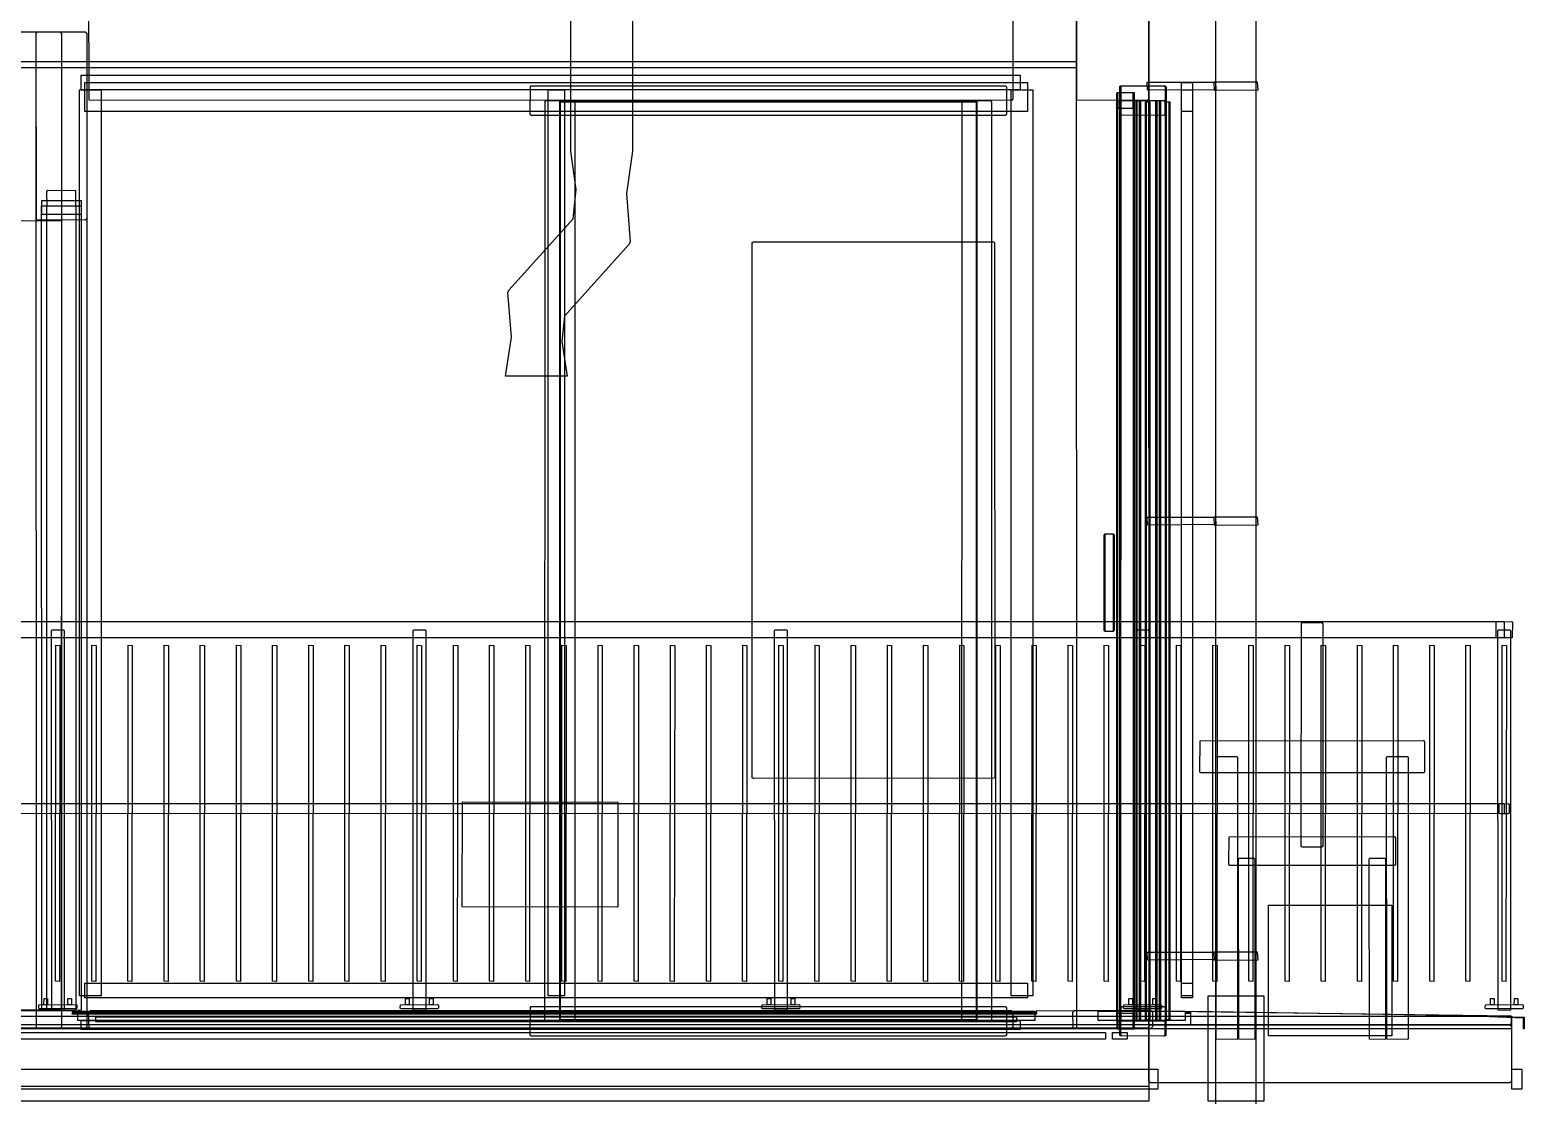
# Model space of a CAD drawing. Header units: metres. Extents: x 319.6 to 373.1, y -1 to 8.9.
# Drawn here: x 328.913 to 333.035, y 3.016 to 5.955 of the extents above; entities that cross this region are included whole.
import ezdxf

# ---------------------------------------------------------------- set-up
doc = ezdxf.new("R2010")
doc.units = ezdxf.units.M
doc.layers.add('VISTA', color=8, linetype='Continuous')

msp = doc.modelspace()

# ---------------------------------------------------------------- linework, layer by layer
at = {"layer": 'VISTA'}
for points in [[(330.225, 5), (330.2414, 5.1073), (330.2317, 5.2304), (330.234, 5.2372), (330.4117, 5.4339), (330.4196, 5.515), (330.405, 5.62), (330.405, 7.95), (330.575, 7.95), (330.575, 5.62), (330.5588, 5.5037), (330.5688, 5.3707), (330.5666, 5.3641), (330.3878, 5.1648), (330.3804, 5.0956), (330.395, 5), (330.225, 5)], [(326, 6.3955), (326.0019, 6.3992), (331.9955, 6.4), (331.9992, 6.3981), (332, 3.2045), (331.9981, 3.2008), (326.0013, 3.2013), (326, 6.3955)], [(329.075, 6.3955), (329.0795, 6.4), (331.6205, 6.4), (331.625, 6.3955), (331.625, 5.7645), (331.6205, 5.76), (329.0763, 5.7613), (329.075, 6.3955)], [(331.8, 6.3955), (331.8045, 6.4), (331.9955, 6.4), (332, 6.3955), (332, 3.2045), (331.9955, 3.2), (331.8013, 3.2013), (331.8, 6.3955)], [(331.8, 6.3955), (331.8045, 6.4), (331.9955, 6.4), (332, 6.3955), (332, 5.7645), (331.9955, 5.76), (331.8013, 5.7613), (331.8, 6.3955)], [(331.8, 6.3955), (331.8045, 6.4), (331.9955, 6.4), (332, 6.3955), (332, 3.2045), (331.9955, 3.2), (331.8013, 3.2013), (331.8, 6.3955)], [(331.8, 6.3955), (331.8045, 6.4), (331.9955, 6.4), (332, 6.3955), (332, 3.2045), (331.9955, 3.2), (331.8013, 3.2013), (331.8, 6.3955)], [(328.13, 5.9455), (328.1345, 5.95), (328.9955, 5.95), (329, 5.9455), (329, 3.2045), (328.9955, 3.2), (328.1313, 3.2013), (328.13, 5.9455)], [(328.93, 5.9455), (328.9345, 5.95), (329.0655, 5.95), (329.07, 5.9455), (329.07, 5.4345), (329.0655, 5.43), (328.9313, 5.4313), (328.93, 5.9455)], [(328.93, 5.9455), (328.9345, 5.95), (329.0655, 5.95), (329.07, 5.9455), (329.07, 3.2045), (329.0655, 3.2), (328.9313, 3.2013), (328.93, 5.9455)], [(331.8, 5.868), (331.8, 5.85), (326.2, 5.85), (326.2, 5.868), (331.8, 5.868)], [(331.645, 5.83), (331.645, 5.79), (329.055, 5.79), (329.055, 5.83), (331.645, 5.83)], [(332.299, 5.812), (332.3, 5.789), (332.181, 5.788), (332.1803, 5.8117), (332.299, 5.812)], [(332.299, 5.812), (332.3, 5.789), (332.181, 5.788), (332.1803, 5.8117), (332.299, 5.812)], [(329.11, 5.79), (329.11, 3.29), (329.05, 3.29), (329.05, 5.79), (329.11, 5.79)], [(331.665, 5.81), (331.665, 5.73), (329.065, 5.73), (329.065, 5.81), (331.665, 5.81)], [(330.297, 5.801), (331.603, 5.801), (331.6058, 5.7998), (331.607, 5.797), (331.607, 5.723), (331.6058, 5.7202), (331.603, 5.719), (330.297, 5.719), (330.2942, 5.7202), (330.293, 5.723), (330.2937, 5.7993), (330.297, 5.801)], [(330.297, 5.801), (331.603, 5.801), (331.6058, 5.7998), (331.607, 5.797), (331.607, 5.723), (331.6058, 5.7202), (331.603, 5.719), (330.297, 5.719), (330.2942, 5.7202), (330.293, 5.723), (330.2937, 5.7993), (330.297, 5.801)], [(330.2947, 5.7993), (330.2952, 5.7995), (330.2945, 5.7995), (330.2947, 5.7993)], [(330.2947, 5.7993), (330.2952, 5.7995), (330.2945, 5.7995), (330.2947, 5.7993)], [(330.3875, 5.79), (330.3875, 3.29), (330.3425, 3.29), (330.3425, 5.79), (330.3875, 5.79)], [(331.6055, 5.7995), (331.6048, 5.7995), (331.6053, 5.7993), (331.6055, 5.7995)], [(331.6055, 5.7995), (331.6048, 5.7995), (331.6053, 5.7993), (331.6055, 5.7995)], [(331.68, 5.79), (331.68, 3.29), (331.62, 3.29), (331.62, 5.79), (331.68, 5.79)], [(331.9135, 5.7825), (331.9559, 5.7819), (331.9559, 5.7381), (331.9121, 5.7381), (331.9115, 5.7805), (331.9135, 5.7825)], [(331.9165, 5.7825), (331.9589, 5.7819), (331.9589, 5.7381), (331.9151, 5.7381), (331.9145, 5.7805), (331.9165, 5.7825)], [(331.9235, 5.801), (332.0428, 5.8003), (332.0445, 5.797), (332.0438, 5.7207), (332.0405, 5.719), (331.9212, 5.7197), (331.9195, 5.723), (331.9202, 5.7993), (331.9235, 5.801)], [(331.9212, 5.7993), (331.9217, 5.7995), (331.921, 5.7995), (331.9212, 5.7993)], [(331.9265, 5.801), (332.0458, 5.8003), (332.0475, 5.797), (332.0468, 5.7207), (332.0435, 5.719), (331.9242, 5.7197), (331.9225, 5.723), (331.9232, 5.7993), (331.9265, 5.801)], [(331.9242, 5.7993), (331.9247, 5.7995), (331.924, 5.7995), (331.9242, 5.7993)], [(332.184, 5.811), (332.185, 5.79), (331.996, 5.789), (331.9953, 5.8107), (332.184, 5.811)], [(332.043, 5.7995), (332.0423, 5.7995), (332.0428, 5.7993), (332.043, 5.7995)], [(332.046, 5.7995), (332.0453, 5.7995), (332.0458, 5.7993), (332.046, 5.7995)], [(332.12, 5.81), (332.12, 5.73), (332.09, 5.73), (332.09, 5.81), (332.12, 5.81)], [(332.12, 5.81), (332.12, 5.73), (332.09, 5.73), (332.09, 5.81), (332.12, 5.81)], [(332.12, 5.79), (332.12, 3.29), (332.09, 3.29), (332.09, 5.79), (332.12, 5.79)], [(332.12, 5.79), (332.12, 3.29), (332.09, 3.29), (332.09, 5.79), (332.12, 5.79)], [(332.12, 5.79), (332.12, 3.29), (332.09, 3.29), (332.09, 5.79), (332.12, 5.79)], [(332.12, 5.79), (332.12, 3.29), (332.09, 3.29), (332.09, 5.79), (332.12, 5.79)], [(332.12, 5.79), (332.12, 3.29), (332.09, 3.29), (332.09, 5.79), (332.12, 5.79)], [(332.12, 5.79), (332.12, 3.29), (332.09, 3.29), (332.09, 5.79), (332.12, 5.79)], [(330.338, 5.76), (330.412, 5.76), (330.4148, 5.7588), (330.416, 5.756), (330.416, 3.224), (330.4148, 3.2212), (330.412, 3.22), (330.338, 3.22), (330.3352, 3.2212), (330.334, 3.224), (330.3347, 5.7583), (330.338, 5.76)], [(330.338, 5.76), (330.412, 5.76), (330.4148, 5.7588), (330.416, 5.756), (330.416, 3.224), (330.4148, 3.2212), (330.412, 3.22), (330.338, 3.22), (330.3352, 3.2212), (330.334, 3.224), (330.3347, 5.7583), (330.338, 5.76)], [(330.3357, 5.7583), (330.3362, 5.7585), (330.3355, 5.7585), (330.3357, 5.7583)], [(330.3357, 5.7583), (330.3362, 5.7585), (330.3355, 5.7585), (330.3357, 5.7583)], [(331.525, 5.76), (331.525, 3.22), (330.375, 3.22), (330.375, 5.76), (331.525, 5.76)], [(331.525, 5.76), (331.525, 3.22), (330.375, 3.22), (330.375, 5.76), (331.525, 5.76)], [(331.5233, 5.7562), (331.5233, 3.2238), (330.3767, 3.2238), (330.3767, 5.7562), (331.5233, 5.7562)], [(331.5233, 5.7562), (331.5233, 3.2238), (330.3767, 3.2238), (330.3767, 5.7562), (331.5233, 5.7562)], [(330.4145, 5.7585), (330.4138, 5.7585), (330.4143, 5.7583), (330.4145, 5.7585)], [(330.4145, 5.7585), (330.4138, 5.7585), (330.4143, 5.7583), (330.4145, 5.7585)], [(331.488, 5.76), (331.562, 5.76), (331.5648, 5.7588), (331.566, 5.756), (331.566, 3.224), (331.5648, 3.2212), (331.562, 3.22), (331.488, 3.22), (331.4852, 3.2212), (331.484, 3.224), (331.4847, 5.7583), (331.488, 5.76)], [(331.488, 5.76), (331.562, 5.76), (331.5648, 5.7588), (331.566, 5.756), (331.566, 3.224), (331.5648, 3.2212), (331.562, 3.22), (331.488, 3.22), (331.4852, 3.2212), (331.484, 3.224), (331.4847, 5.7583), (331.488, 5.76)], [(331.4857, 5.7583), (331.4862, 5.7585), (331.4855, 5.7585), (331.4857, 5.7583)], [(331.4857, 5.7583), (331.4862, 5.7585), (331.4855, 5.7585), (331.4857, 5.7583)], [(331.5645, 5.7585), (331.5638, 5.7585), (331.5643, 5.7583), (331.5645, 5.7585)], [(331.5645, 5.7585), (331.5638, 5.7585), (331.5643, 5.7583), (331.5645, 5.7585)], [(331.9135, 5.76), (331.9545, 5.76), (331.9565, 5.758), (331.9565, 3.222), (331.9545, 3.22), (331.9135, 3.22), (331.9115, 3.222), (331.9115, 5.758), (331.9135, 5.76)], [(331.9135, 5.76), (331.9545, 5.76), (331.9565, 5.758), (331.9565, 3.222), (331.9545, 3.22), (331.9135, 3.22), (331.9115, 3.222), (331.9115, 5.758), (331.9135, 5.76)], [(331.9165, 5.76), (331.9575, 5.76), (331.9595, 5.758), (331.9595, 3.222), (331.9575, 3.22), (331.9165, 3.22), (331.9145, 3.222), (331.9145, 5.758), (331.9165, 5.76)], [(331.9165, 5.76), (331.9575, 5.76), (331.9595, 5.758), (331.9595, 3.222), (331.9575, 3.22), (331.9165, 3.22), (331.9145, 3.222), (331.9145, 5.758), (331.9165, 5.76)], [(331.9235, 5.76), (332.0405, 5.76), (332.0433, 5.7588), (332.0445, 5.756), (332.0445, 3.224), (332.0433, 3.2212), (332.0405, 3.22), (331.9235, 3.22), (331.9207, 3.2212), (331.9195, 3.224), (331.9202, 5.7583), (331.9235, 5.76)], [(331.9235, 5.76), (332.0405, 5.76), (332.0433, 5.7588), (332.0445, 5.756), (332.0445, 3.224), (332.0433, 3.2212), (332.0405, 3.22), (331.9235, 3.22), (331.9207, 3.2212), (331.9195, 3.224), (331.9202, 5.7583), (331.9235, 5.76)], [(331.9212, 5.7583), (331.9217, 5.7585), (331.921, 5.7585), (331.9212, 5.7583)], [(331.9212, 5.7583), (331.9217, 5.7585), (331.921, 5.7585), (331.9212, 5.7583)], [(331.9265, 5.76), (332.0435, 5.76), (332.0463, 5.7588), (332.0475, 5.756), (332.0475, 3.224), (332.0463, 3.2212), (332.0435, 3.22), (331.9265, 3.22), (331.9237, 3.2212), (331.9225, 3.224), (331.9232, 5.7583), (331.9265, 5.76)], [(331.9265, 5.76), (332.0435, 5.76), (332.0463, 5.7588), (332.0475, 5.756), (332.0475, 3.224), (332.0463, 3.2212), (332.0435, 3.22), (331.9265, 3.22), (331.9237, 3.2212), (331.9225, 3.224), (331.9232, 5.7583), (331.9265, 5.76)], [(331.9242, 5.7583), (331.9247, 5.7585), (331.924, 5.7585), (331.9242, 5.7583)], [(331.9242, 5.7583), (331.9247, 5.7585), (331.924, 5.7585), (331.9242, 5.7583)], [(331.9735, 5.76), (331.9735, 3.22), (331.9645, 3.22), (331.9645, 5.76), (331.9735, 5.76)], [(331.9765, 5.76), (331.9765, 3.22), (331.9675, 3.22), (331.9675, 5.76), (331.9765, 5.76)], [(331.9995, 5.7562), (331.9995, 3.2238), (331.9905, 3.2238), (331.9905, 5.7562), (331.9995, 5.7562)], [(332.0025, 5.7562), (332.0025, 3.2238), (331.9935, 3.2238), (331.9935, 5.7562), (332.0025, 5.7562)], [(332.0285, 5.76), (332.0285, 3.22), (332.0195, 3.22), (332.0195, 5.76), (332.0285, 5.76)], [(332.0315, 5.76), (332.0315, 3.22), (332.0225, 3.22), (332.0225, 5.76), (332.0315, 5.76)], [(332.043, 5.7585), (332.0423, 5.7585), (332.0428, 5.7583), (332.043, 5.7585)], [(332.043, 5.7585), (332.0423, 5.7585), (332.0428, 5.7583), (332.043, 5.7585)], [(332.046, 5.7585), (332.0453, 5.7585), (332.0458, 5.7583), (332.046, 5.7585)], [(332.046, 5.7585), (332.0453, 5.7585), (332.0458, 5.7583), (332.046, 5.7585)], [(332.0545, 5.7562), (332.0545, 3.2238), (332.0455, 3.2238), (332.0455, 5.7562), (332.0545, 5.7562)], [(332.0575, 5.7562), (332.0575, 3.2238), (332.0485, 3.2238), (332.0485, 5.7562), (332.0575, 5.7562)], [(330.2947, 5.7207), (330.2945, 5.7212), (330.2945, 5.7205), (330.2947, 5.7207)], [(330.2947, 5.7207), (330.2945, 5.7212), (330.2945, 5.7205), (330.2947, 5.7207)], [(331.6053, 5.7207), (331.6048, 5.7205), (331.6055, 5.7205), (331.6053, 5.7207)], [(331.6053, 5.7207), (331.6048, 5.7205), (331.6055, 5.7205), (331.6053, 5.7207)], [(331.9212, 5.7207), (331.921, 5.7212), (331.921, 5.7205), (331.9212, 5.7207)], [(331.9242, 5.7207), (331.924, 5.7212), (331.924, 5.7205), (331.9242, 5.7207)], [(332.0428, 5.7207), (332.0423, 5.7205), (332.043, 5.7205), (332.0428, 5.7207)], [(332.0458, 5.7207), (332.0453, 5.7205), (332.046, 5.7205), (332.0458, 5.7207)], [(328.9457, 5.4847), (329.0547, 5.4843), (329.0543, 5.4453), (328.9458, 5.4455), (328.9457, 5.4847)], [(328.963, 5.5125), (329.0391, 5.5116), (329.0391, 5.4684), (328.9609, 5.4684), (328.96, 5.5095), (328.963, 5.5125)], [(328.945, 5.4683), (328.9467, 5.47), (329.0533, 5.47), (329.055, 5.4683), (329.055, 3.2517), (329.0533, 3.25), (328.9458, 3.2505), (328.945, 5.4683)], [(328.945, 5.4683), (328.9467, 5.47), (329.0533, 5.47), (329.055, 5.4683), (329.055, 3.2517), (329.0533, 3.25), (328.9458, 3.2505), (328.945, 5.4683)], [(328.963, 5.47), (329.037, 5.47), (329.04, 5.467), (329.04, 3.253), (329.037, 3.25), (328.963, 3.25), (328.96, 3.253), (328.96, 5.467), (328.963, 5.47)], [(328.963, 5.47), (329.037, 5.47), (329.04, 5.467), (329.04, 3.253), (329.037, 3.25), (328.963, 3.25), (328.96, 3.253), (328.96, 5.467), (328.963, 5.47)], [(328.1733, 5.43), (328.9999, 5.4285), (328.9991, 3.2506), (328.1705, 3.2515), (328.1698, 5.4265), (328.1733, 5.43)], [(330.909, 5.37), (331.571, 5.37), (331.5743, 5.3683), (331.575, 3.894), (331.5733, 3.8907), (330.909, 3.89), (330.9057, 3.8917), (330.9057, 5.3683), (330.909, 5.37)], [(330.9067, 5.3683), (330.9072, 5.3685), (330.9065, 5.3685), (330.9067, 5.3683)], [(331.5735, 5.3685), (331.5728, 5.3685), (331.5733, 5.3683), (331.5735, 5.3685)], [(332.184, 4.611), (332.185, 4.59), (331.996, 4.589), (331.9953, 4.6107), (332.184, 4.611)], [(332.299, 4.612), (332.3, 4.589), (332.181, 4.588), (332.1803, 4.6117), (332.299, 4.612)], [(332.299, 4.612), (332.3, 4.589), (332.181, 4.588), (332.1803, 4.6117), (332.299, 4.612)], [(331.8795, 4.565), (331.8985, 4.565), (331.9015, 4.562), (331.9015, 4.298), (331.8985, 4.295), (331.8795, 4.295), (331.8765, 4.298), (331.8765, 4.562), (331.8795, 4.565)], [(331.8825, 4.565), (331.9015, 4.565), (331.9045, 4.562), (331.9045, 4.298), (331.9015, 4.295), (331.8825, 4.295), (331.8795, 4.298), (331.8795, 4.562), (331.8825, 4.565)], [(325, 4.3208), (325.0017, 4.3225), (332.9783, 4.3225), (332.98, 4.3208), (332.98, 4.2792), (332.9783, 4.2775), (325.0008, 4.278), (325, 4.3208)], [(328.9725, 4.2983), (328.9742, 4.3), (329.0058, 4.3), (329.0075, 4.2983), (329.0075, 3.2517), (329.0058, 3.25), (328.9733, 3.2505), (328.9725, 4.2983)], [(329.97, 4.2983), (329.9717, 4.3), (330.0033, 4.3), (330.005, 4.2983), (330.005, 3.2517), (330.0033, 3.25), (329.9708, 3.2505), (329.97, 4.2983)], [(330.9675, 4.2983), (330.9692, 4.3), (331.0008, 4.3), (331.0025, 4.2983), (331.0025, 3.2517), (331.0008, 3.25), (330.9683, 3.2505), (330.9675, 4.2983)], [(331.965, 4.2983), (331.9667, 4.3), (331.9983, 4.3), (332, 4.2983), (332, 3.2517), (331.9983, 3.25), (331.9658, 3.2505), (331.965, 4.2983)], [(332.4765, 4.32), (332.479, 4.319), (332.48, 4.3165), (332.48, 3.7035), (332.479, 3.701), (332.4765, 3.7), (332.4235, 3.7), (332.421, 3.701), (332.42, 3.7035), (332.421, 4.319), (332.4765, 4.32)], [(332.4765, 4.32), (332.479, 4.319), (332.48, 4.3165), (332.48, 3.7035), (332.479, 3.701), (332.4765, 3.7), (332.4235, 3.7), (332.421, 3.701), (332.42, 3.7035), (332.421, 4.319), (332.4765, 4.32)], [(332.4217, 4.3183), (332.4217, 4.319), (332.421, 4.3183), (332.4217, 4.3183)], [(332.4217, 4.3183), (332.4217, 4.319), (332.421, 4.3183), (332.4217, 4.3183)], [(332.479, 4.3183), (332.4783, 4.319), (332.4783, 4.3183), (332.479, 4.3183)], [(332.479, 4.3183), (332.4783, 4.319), (332.4783, 4.3183), (332.479, 4.3183)], [(332.9592, 4.2778), (332.9575, 4.2792), (332.9578, 4.3218), (332.9582, 4.3208), (332.9592, 4.3225), (333.0018, 4.3222), (333.0008, 4.3218), (333.0025, 4.3208), (333.0022, 4.2782), (333.0018, 4.2792), (333.0008, 4.2775), (332.9592, 4.2775), (332.9592, 4.2778)], [(332.9625, 4.2983), (332.9642, 4.3), (332.9958, 4.3), (332.9975, 4.2983), (332.9975, 3.2517), (332.9958, 3.25), (332.9633, 3.2505), (332.9625, 4.2983)], [(332.9625, 4.2983), (332.9642, 4.3), (332.9958, 4.3), (332.9975, 4.2983), (332.9975, 3.2517), (332.9958, 3.25), (332.9633, 3.2505), (332.9625, 4.2983)], [(332.9625, 4.2983), (332.9642, 4.3), (332.9958, 4.3), (332.9975, 4.2983), (332.9975, 3.2517), (332.9958, 3.25), (332.9633, 3.2505), (332.9625, 4.2983)], [(332.9625, 4.2983), (332.9642, 4.3), (332.9958, 4.3), (332.9975, 4.2983), (332.9975, 3.2517), (332.9958, 3.25), (332.9633, 3.2505), (332.9625, 4.2983)], [(332.9625, 4.2983), (332.9642, 4.3), (332.9958, 4.3), (332.9975, 4.2983), (332.9975, 3.2517), (332.9958, 3.25), (332.9633, 3.2505), (332.9625, 4.2983)], [(332.9625, 4.2983), (332.9642, 4.3), (332.9958, 4.3), (332.9975, 4.2983), (332.9975, 3.2517), (332.9958, 3.25), (332.9633, 3.2505), (332.9625, 4.2983)], [(332.9625, 4.2983), (332.9642, 4.3), (332.9958, 4.3), (332.9975, 4.2983), (332.9975, 3.2517), (332.9958, 3.25), (332.9633, 3.2505), (332.9625, 4.2983)], [(332.9625, 4.2983), (332.9642, 4.3), (332.9958, 4.3), (332.9975, 4.2983), (332.9975, 3.2517), (332.9958, 3.25), (332.9633, 3.2505), (332.9625, 4.2983)], [(332.9625, 4.2983), (332.9642, 4.3), (332.9958, 4.3), (332.9975, 4.2983), (332.9975, 3.2517), (332.9958, 3.25), (332.9633, 3.2505), (332.9625, 4.2983)], [(332.9625, 4.2983), (332.9642, 4.3), (332.9958, 4.3), (332.9975, 4.2983), (332.9975, 3.2517), (332.9958, 3.25), (332.9633, 3.2505), (332.9625, 4.2983)], [(328.996, 4.257), (328.995, 3.33), (328.984, 3.331), (328.9843, 4.2577), (328.996, 4.257)], [(329.0958, 4.257), (329.0947, 3.33), (329.0838, 3.331), (329.084, 4.2577), (329.0958, 4.257)], [(329.1955, 4.257), (329.1945, 3.33), (329.1835, 3.331), (329.1838, 4.2577), (329.1955, 4.257)], [(329.2952, 4.257), (329.2942, 3.33), (329.2833, 3.331), (329.2835, 4.2577), (329.2952, 4.257)], [(329.395, 4.257), (329.394, 3.33), (329.383, 3.331), (329.3833, 4.2577), (329.395, 4.257)], [(329.4948, 4.257), (329.4938, 3.33), (329.4828, 3.331), (329.483, 4.2577), (329.4948, 4.257)], [(329.5945, 4.257), (329.5935, 3.33), (329.5825, 3.331), (329.5828, 4.2577), (329.5945, 4.257)], [(329.6942, 4.257), (329.6932, 3.33), (329.6823, 3.331), (329.6825, 4.2577), (329.6942, 4.257)], [(329.794, 4.257), (329.793, 3.33), (329.782, 3.331), (329.7823, 4.2577), (329.794, 4.257)], [(329.8938, 4.257), (329.8928, 3.33), (329.8818, 3.331), (329.882, 4.2577), (329.8938, 4.257)], [(329.9935, 4.257), (329.9925, 3.33), (329.9815, 3.331), (329.9818, 4.2577), (329.9935, 4.257)], [(330.0932, 4.257), (330.0922, 3.33), (330.0813, 3.331), (330.0815, 4.2577), (330.0932, 4.257)], [(330.193, 4.257), (330.192, 3.33), (330.181, 3.331), (330.1813, 4.2577), (330.193, 4.257)], [(330.2927, 4.257), (330.2917, 3.33), (330.2808, 3.331), (330.281, 4.2577), (330.2927, 4.257)], [(330.3925, 4.257), (330.3915, 3.33), (330.3805, 3.331), (330.3808, 4.2577), (330.3925, 4.257)], [(330.4922, 4.257), (330.4912, 3.33), (330.4803, 3.331), (330.4805, 4.2577), (330.4922, 4.257)], [(330.592, 4.257), (330.591, 3.33), (330.58, 3.331), (330.5803, 4.2577), (330.592, 4.257)], [(330.6918, 4.257), (330.6907, 3.33), (330.6798, 3.331), (330.68, 4.2577), (330.6918, 4.257)], [(330.7915, 4.257), (330.7905, 3.33), (330.7795, 3.331), (330.7798, 4.2577), (330.7915, 4.257)], [(330.8913, 4.257), (330.8902, 3.33), (330.8793, 3.331), (330.8795, 4.2577), (330.8913, 4.257)], [(330.991, 4.257), (330.99, 3.33), (330.979, 3.331), (330.9793, 4.2577), (330.991, 4.257)], [(331.0907, 4.257), (331.0897, 3.33), (331.0788, 3.331), (331.079, 4.2577), (331.0907, 4.257)], [(331.1905, 4.257), (331.1895, 3.33), (331.1785, 3.331), (331.1788, 4.2577), (331.1905, 4.257)], [(331.2903, 4.257), (331.2892, 3.33), (331.2783, 3.331), (331.2785, 4.2577), (331.2903, 4.257)], [(331.39, 4.257), (331.389, 3.33), (331.378, 3.331), (331.3783, 4.2577), (331.39, 4.257)], [(331.4897, 4.257), (331.4887, 3.33), (331.4778, 3.331), (331.478, 4.2577), (331.4897, 4.257)], [(331.5895, 4.257), (331.5885, 3.33), (331.5775, 3.331), (331.5778, 4.2577), (331.5895, 4.257)], [(331.6893, 4.257), (331.6883, 3.33), (331.6773, 3.331), (331.6775, 4.2577), (331.6893, 4.257)], [(331.789, 4.257), (331.788, 3.33), (331.777, 3.331), (331.7773, 4.2577), (331.789, 4.257)], [(331.8887, 4.257), (331.8877, 3.33), (331.8768, 3.331), (331.877, 4.2577), (331.8887, 4.257)], [(331.9885, 4.257), (331.9875, 3.33), (331.9765, 3.331), (331.9768, 4.2577), (331.9885, 4.257)], [(332.0882, 4.257), (332.0872, 3.33), (332.0763, 3.331), (332.0765, 4.2577), (332.0882, 4.257)], [(332.188, 4.257), (332.187, 3.33), (332.176, 3.331), (332.1763, 4.2577), (332.188, 4.257)], [(332.2877, 4.257), (332.2867, 3.33), (332.2758, 3.331), (332.276, 4.2577), (332.2877, 4.257)], [(332.3875, 4.257), (332.3865, 3.33), (332.3755, 3.331), (332.3758, 4.2577), (332.3875, 4.257)], [(332.4872, 4.257), (332.4862, 3.33), (332.4752, 3.331), (332.4755, 4.2577), (332.4872, 4.257)], [(332.587, 4.257), (332.586, 3.33), (332.575, 3.331), (332.5753, 4.2577), (332.587, 4.257)], [(332.6867, 4.257), (332.6857, 3.33), (332.6748, 3.331), (332.675, 4.2577), (332.6867, 4.257)], [(332.7865, 4.257), (332.7855, 3.33), (332.7745, 3.331), (332.7748, 4.2577), (332.7865, 4.257)], [(332.8863, 4.257), (332.8852, 3.33), (332.8743, 3.331), (332.8745, 4.2577), (332.8863, 4.257)], [(332.986, 4.257), (332.985, 3.33), (332.974, 3.331), (332.9743, 4.2577), (332.986, 4.257)], [(332.986, 4.257), (332.985, 3.33), (332.974, 3.331), (332.9743, 4.2577), (332.986, 4.257)], [(332.986, 4.257), (332.985, 3.33), (332.974, 3.331), (332.9743, 4.2577), (332.986, 4.257)], [(332.986, 4.257), (332.985, 3.33), (332.974, 3.331), (332.9743, 4.2577), (332.986, 4.257)], [(332.986, 4.257), (332.985, 3.33), (332.974, 3.331), (332.9743, 4.2577), (332.986, 4.257)], [(332.986, 4.257), (332.985, 3.33), (332.974, 3.331), (332.9743, 4.2577), (332.986, 4.257)], [(332.986, 4.257), (332.985, 3.33), (332.974, 3.331), (332.9743, 4.2577), (332.986, 4.257)], [(332.986, 4.257), (332.985, 3.33), (332.974, 3.331), (332.9743, 4.2577), (332.986, 4.257)], [(332.986, 4.257), (332.985, 3.33), (332.974, 3.331), (332.9743, 4.2577), (332.986, 4.257)], [(332.986, 4.257), (332.985, 3.33), (332.974, 3.331), (332.9743, 4.2577), (332.986, 4.257)], [(332.986, 4.257), (332.985, 3.33), (332.974, 3.331), (332.9743, 4.2577), (332.986, 4.257)], [(332.986, 4.257), (332.985, 3.33), (332.974, 3.331), (332.9743, 4.2577), (332.986, 4.257)], [(332.986, 4.257), (332.985, 3.33), (332.974, 3.331), (332.9743, 4.2577), (332.986, 4.257)], [(332.986, 4.257), (332.985, 3.33), (332.974, 3.331), (332.9743, 4.2577), (332.986, 4.257)], [(332.986, 4.257), (332.985, 3.33), (332.974, 3.331), (332.9743, 4.2577), (332.986, 4.257)], [(332.986, 4.257), (332.985, 3.33), (332.974, 3.331), (332.9743, 4.2577), (332.986, 4.257)], [(332.986, 4.257), (332.985, 3.33), (332.974, 3.331), (332.9743, 4.2577), (332.986, 4.257)], [(332.986, 4.257), (332.985, 3.33), (332.974, 3.331), (332.9743, 4.2577), (332.986, 4.257)], [(332.986, 4.257), (332.985, 3.33), (332.974, 3.331), (332.9743, 4.2577), (332.986, 4.257)], [(332.986, 4.257), (332.985, 3.33), (332.974, 3.331), (332.9743, 4.2577), (332.986, 4.257)], [(332.986, 4.257), (332.985, 3.33), (332.974, 3.331), (332.9743, 4.2577), (332.986, 4.257)], [(332.986, 4.257), (332.985, 3.33), (332.974, 3.331), (332.9743, 4.2577), (332.986, 4.257)], [(332.986, 4.257), (332.985, 3.33), (332.974, 3.331), (332.9743, 4.2577), (332.986, 4.257)], [(332.986, 4.257), (332.985, 3.33), (332.974, 3.331), (332.9743, 4.2577), (332.986, 4.257)], [(332.986, 4.257), (332.985, 3.33), (332.974, 3.331), (332.9743, 4.2577), (332.986, 4.257)], [(332.986, 4.257), (332.985, 3.33), (332.974, 3.331), (332.9743, 4.2577), (332.986, 4.257)], [(332.986, 4.257), (332.985, 3.33), (332.974, 3.331), (332.9743, 4.2577), (332.986, 4.257)], [(332.986, 4.257), (332.985, 3.33), (332.974, 3.331), (332.9743, 4.2577), (332.986, 4.257)], [(332.986, 4.257), (332.985, 3.33), (332.974, 3.331), (332.9743, 4.2577), (332.986, 4.257)], [(332.986, 4.257), (332.985, 3.33), (332.974, 3.331), (332.9743, 4.2577), (332.986, 4.257)], [(332.986, 4.257), (332.985, 3.33), (332.974, 3.331), (332.9743, 4.2577), (332.986, 4.257)], [(332.986, 4.257), (332.985, 3.33), (332.974, 3.331), (332.9743, 4.2577), (332.986, 4.257)], [(332.986, 4.257), (332.985, 3.33), (332.974, 3.331), (332.9743, 4.2577), (332.986, 4.257)], [(332.986, 4.257), (332.985, 3.33), (332.974, 3.331), (332.9743, 4.2577), (332.986, 4.257)], [(332.986, 4.257), (332.985, 3.33), (332.974, 3.331), (332.9743, 4.2577), (332.986, 4.257)], [(332.986, 4.257), (332.985, 3.33), (332.974, 3.331), (332.9743, 4.2577), (332.986, 4.257)], [(332.986, 4.257), (332.985, 3.33), (332.974, 3.331), (332.9743, 4.2577), (332.986, 4.257)], [(332.986, 4.257), (332.985, 3.33), (332.974, 3.331), (332.9743, 4.2577), (332.986, 4.257)], [(332.986, 4.257), (332.985, 3.33), (332.974, 3.331), (332.9743, 4.2577), (332.986, 4.257)], [(332.986, 4.257), (332.985, 3.33), (332.974, 3.331), (332.9743, 4.2577), (332.986, 4.257)], [(332.986, 4.257), (332.985, 3.33), (332.974, 3.331), (332.9743, 4.2577), (332.986, 4.257)], [(332.986, 4.257), (332.985, 3.33), (332.974, 3.331), (332.9743, 4.2577), (332.986, 4.257)], [(332.986, 4.257), (332.985, 3.33), (332.974, 3.331), (332.9743, 4.2577), (332.986, 4.257)], [(332.986, 4.257), (332.985, 3.33), (332.974, 3.331), (332.9743, 4.2577), (332.986, 4.257)], [(332.986, 4.257), (332.985, 3.33), (332.974, 3.331), (332.9743, 4.2577), (332.986, 4.257)], [(332.986, 4.257), (332.985, 3.33), (332.974, 3.331), (332.9743, 4.2577), (332.986, 4.257)], [(332.986, 4.257), (332.985, 3.33), (332.974, 3.331), (332.9743, 4.2577), (332.986, 4.257)], [(332.986, 4.257), (332.985, 3.33), (332.974, 3.331), (332.9743, 4.2577), (332.986, 4.257)], [(332.986, 4.257), (332.985, 3.33), (332.974, 3.331), (332.9743, 4.2577), (332.986, 4.257)], [(332.986, 4.257), (332.985, 3.33), (332.974, 3.331), (332.9743, 4.2577), (332.986, 4.257)], [(332.986, 4.257), (332.985, 3.33), (332.974, 3.331), (332.9743, 4.2577), (332.986, 4.257)], [(332.986, 4.257), (332.985, 3.33), (332.974, 3.331), (332.9743, 4.2577), (332.986, 4.257)], [(332.986, 4.257), (332.985, 3.33), (332.974, 3.331), (332.9743, 4.2577), (332.986, 4.257)], [(332.986, 4.257), (332.985, 3.33), (332.974, 3.331), (332.9743, 4.2577), (332.986, 4.257)], [(332.986, 4.257), (332.985, 3.33), (332.974, 3.331), (332.9743, 4.2577), (332.986, 4.257)], [(332.986, 4.257), (332.985, 3.33), (332.974, 3.331), (332.9743, 4.2577), (332.986, 4.257)], [(332.986, 4.257), (332.985, 3.33), (332.974, 3.331), (332.9743, 4.2577), (332.986, 4.257)], [(332.986, 4.257), (332.985, 3.33), (332.974, 3.331), (332.9743, 4.2577), (332.986, 4.257)], [(332.986, 4.257), (332.985, 3.33), (332.974, 3.331), (332.9743, 4.2577), (332.986, 4.257)], [(332.986, 4.257), (332.985, 3.33), (332.974, 3.331), (332.9743, 4.2577), (332.986, 4.257)], [(332.986, 4.257), (332.985, 3.33), (332.974, 3.331), (332.9743, 4.2577), (332.986, 4.257)], [(332.986, 4.257), (332.985, 3.33), (332.974, 3.331), (332.9743, 4.2577), (332.986, 4.257)], [(332.986, 4.257), (332.985, 3.33), (332.974, 3.331), (332.9743, 4.2577), (332.986, 4.257)], [(332.986, 4.257), (332.985, 3.33), (332.974, 3.331), (332.9743, 4.2577), (332.986, 4.257)], [(332.986, 4.257), (332.985, 3.33), (332.974, 3.331), (332.9743, 4.2577), (332.986, 4.257)], [(332.986, 4.257), (332.985, 3.33), (332.974, 3.331), (332.9743, 4.2577), (332.986, 4.257)], [(332.986, 4.257), (332.985, 3.33), (332.974, 3.331), (332.9743, 4.2577), (332.986, 4.257)], [(332.986, 4.257), (332.985, 3.33), (332.974, 3.331), (332.9743, 4.2577), (332.986, 4.257)], [(332.986, 4.257), (332.985, 3.33), (332.974, 3.331), (332.9743, 4.2577), (332.986, 4.257)], [(332.986, 4.257), (332.985, 3.33), (332.974, 3.331), (332.9743, 4.2577), (332.986, 4.257)], [(332.986, 4.257), (332.985, 3.33), (332.974, 3.331), (332.9743, 4.2577), (332.986, 4.257)], [(332.986, 4.257), (332.985, 3.33), (332.974, 3.331), (332.9743, 4.2577), (332.986, 4.257)], [(332.986, 4.257), (332.985, 3.33), (332.974, 3.331), (332.9743, 4.2577), (332.986, 4.257)], [(332.986, 4.257), (332.985, 3.33), (332.974, 3.331), (332.9743, 4.2577), (332.986, 4.257)], [(332.986, 4.257), (332.985, 3.33), (332.974, 3.331), (332.9743, 4.2577), (332.986, 4.257)], [(332.986, 4.257), (332.985, 3.33), (332.974, 3.331), (332.9743, 4.2577), (332.986, 4.257)], [(332.986, 4.257), (332.985, 3.33), (332.974, 3.331), (332.9743, 4.2577), (332.986, 4.257)], [(332.986, 4.257), (332.985, 3.33), (332.974, 3.331), (332.9743, 4.2577), (332.986, 4.257)], [(332.986, 4.257), (332.985, 3.33), (332.974, 3.331), (332.9743, 4.2577), (332.986, 4.257)], [(332.986, 4.257), (332.985, 3.33), (332.974, 3.331), (332.9743, 4.2577), (332.986, 4.257)], [(332.986, 4.257), (332.985, 3.33), (332.974, 3.331), (332.9743, 4.2577), (332.986, 4.257)], [(332.986, 4.257), (332.985, 3.33), (332.974, 3.331), (332.9743, 4.2577), (332.986, 4.257)], [(332.986, 4.257), (332.985, 3.33), (332.974, 3.331), (332.9743, 4.2577), (332.986, 4.257)], [(332.986, 4.257), (332.985, 3.33), (332.974, 3.331), (332.9743, 4.2577), (332.986, 4.257)], [(332.986, 4.257), (332.985, 3.33), (332.974, 3.331), (332.9743, 4.2577), (332.986, 4.257)], [(332.986, 4.257), (332.985, 3.33), (332.974, 3.331), (332.9743, 4.2577), (332.986, 4.257)], [(332.986, 4.257), (332.985, 3.33), (332.974, 3.331), (332.9743, 4.2577), (332.986, 4.257)], [(332.986, 4.257), (332.985, 3.33), (332.974, 3.331), (332.9743, 4.2577), (332.986, 4.257)], [(332.986, 4.257), (332.985, 3.33), (332.974, 3.331), (332.9743, 4.2577), (332.986, 4.257)], [(332.7565, 3.995), (332.759, 3.994), (332.76, 3.9915), (332.76, 3.9085), (332.759, 3.906), (332.7565, 3.905), (332.1435, 3.905), (332.141, 3.906), (332.14, 3.9085), (332.141, 3.994), (332.7565, 3.995)], [(332.1417, 3.9933), (332.1417, 3.994), (332.141, 3.9933), (332.1417, 3.9933)], [(332.759, 3.9933), (332.7583, 3.994), (332.7583, 3.9933), (332.759, 3.9933)], [(332.1844, 3.9483), (332.1861, 3.95), (332.2427, 3.95), (332.2444, 3.9483), (332.2444, 3.1717), (332.2427, 3.17), (332.1852, 3.1705), (332.1844, 3.9483)], [(332.1844, 3.9483), (332.1861, 3.95), (332.2427, 3.95), (332.2444, 3.9483), (332.2444, 3.1717), (332.2427, 3.17), (332.1852, 3.1705), (332.1844, 3.9483)], [(332.6556, 3.9483), (332.6573, 3.95), (332.7139, 3.95), (332.7156, 3.9483), (332.7156, 3.1717), (332.7139, 3.17), (332.6564, 3.1705), (332.6556, 3.9483)], [(332.6556, 3.9483), (332.6573, 3.95), (332.7139, 3.95), (332.7156, 3.9483), (332.7156, 3.1717), (332.7139, 3.17), (332.6564, 3.1705), (332.6556, 3.9483)], [(330.9067, 3.8917), (330.9065, 3.8922), (330.9065, 3.8915), (330.9067, 3.8917)], [(331.5733, 3.8917), (331.5728, 3.8915), (331.5735, 3.8915), (331.5733, 3.8917)], [(332.1417, 3.906), (332.1417, 3.9067), (332.141, 3.9067), (332.1417, 3.906)], [(332.759, 3.9067), (332.7583, 3.9067), (332.7583, 3.906), (332.759, 3.9067)], [(325, 3.8188), (325.0017, 3.8205), (332.9783, 3.8205), (332.98, 3.8188), (332.98, 3.7942), (332.9783, 3.7925), (325.0008, 3.793), (325, 3.8188)], [(330.1066, 3.825), (330.5343, 3.8247), (330.5334, 3.8243), (330.535, 3.8234), (330.5347, 3.5357), (330.5343, 3.5366), (330.5334, 3.535), (330.1057, 3.5353), (330.1066, 3.825)], [(332.9677, 3.7928), (332.966, 3.7942), (332.9663, 3.8198), (332.9667, 3.8188), (332.9677, 3.8205), (332.9933, 3.8202), (332.9923, 3.8198), (332.994, 3.8188), (332.9937, 3.7932), (332.9933, 3.7942), (332.9923, 3.7925), (332.9677, 3.7925), (332.9677, 3.7928)], [(332.9923, 3.8198), (332.9923, 3.8198), (332.9923, 3.8198), (332.9923, 3.8198)], [(332.6765, 3.73), (332.679, 3.729), (332.68, 3.7265), (332.68, 3.6535), (332.679, 3.651), (332.6765, 3.65), (332.2235, 3.65), (332.221, 3.651), (332.22, 3.6535), (332.221, 3.729), (332.6765, 3.73)], [(332.6765, 3.73), (332.679, 3.729), (332.68, 3.7265), (332.68, 3.6535), (332.679, 3.651), (332.6765, 3.65), (332.2235, 3.65), (332.221, 3.651), (332.22, 3.6535), (332.221, 3.729), (332.6765, 3.73)], [(332.2217, 3.7283), (332.2217, 3.729), (332.221, 3.7283), (332.2217, 3.7283)], [(332.2217, 3.7283), (332.2217, 3.729), (332.221, 3.7283), (332.2217, 3.7283)], [(332.679, 3.7283), (332.6783, 3.729), (332.6783, 3.7283), (332.679, 3.7283)], [(332.679, 3.7283), (332.6783, 3.729), (332.6783, 3.7283), (332.679, 3.7283)], [(332.2475, 3.6683), (332.2492, 3.67), (332.2908, 3.67), (332.2925, 3.6683), (332.2925, 3.1717), (332.2908, 3.17), (332.2483, 3.1705), (332.2475, 3.6683)], [(332.2475, 3.6683), (332.2492, 3.67), (332.2908, 3.67), (332.2925, 3.6683), (332.2925, 3.1717), (332.2908, 3.17), (332.2483, 3.1705), (332.2475, 3.6683)], [(332.2475, 3.6683), (332.2492, 3.67), (332.2908, 3.67), (332.2925, 3.6683), (332.2925, 3.1717), (332.2908, 3.17), (332.2483, 3.1705), (332.2475, 3.6683)], [(332.2475, 3.6683), (332.2492, 3.67), (332.2908, 3.67), (332.2925, 3.6683), (332.2925, 3.1717), (332.2908, 3.17), (332.2483, 3.1705), (332.2475, 3.6683)], [(332.4217, 3.701), (332.4217, 3.7017), (332.421, 3.7017), (332.4217, 3.701)], [(332.4217, 3.701), (332.4217, 3.7017), (332.421, 3.7017), (332.4217, 3.701)], [(332.479, 3.7017), (332.4783, 3.7017), (332.4783, 3.701), (332.479, 3.7017)], [(332.479, 3.7017), (332.4783, 3.7017), (332.4783, 3.701), (332.479, 3.7017)], [(332.6075, 3.6683), (332.6092, 3.67), (332.6508, 3.67), (332.6525, 3.6683), (332.6525, 3.1717), (332.6508, 3.17), (332.6083, 3.1705), (332.6075, 3.6683)], [(332.6075, 3.6683), (332.6092, 3.67), (332.6508, 3.67), (332.6525, 3.6683), (332.6525, 3.1717), (332.6508, 3.17), (332.6083, 3.1705), (332.6075, 3.6683)], [(332.6075, 3.6683), (332.6092, 3.67), (332.6508, 3.67), (332.6525, 3.6683), (332.6525, 3.1717), (332.6508, 3.17), (332.6083, 3.1705), (332.6075, 3.6683)], [(332.6075, 3.6683), (332.6092, 3.67), (332.6508, 3.67), (332.6525, 3.6683), (332.6525, 3.1717), (332.6508, 3.17), (332.6083, 3.1705), (332.6075, 3.6683)], [(332.2217, 3.651), (332.2217, 3.6517), (332.221, 3.6517), (332.2217, 3.651)], [(332.2217, 3.651), (332.2217, 3.6517), (332.221, 3.6517), (332.2217, 3.651)], [(332.221, 3.6514), (332.2213, 3.6513), (332.221, 3.6514), (332.221, 3.6514)], [(332.221, 3.6514), (332.2213, 3.6513), (332.221, 3.6514), (332.221, 3.6514)], [(332.679, 3.6517), (332.6783, 3.6517), (332.6783, 3.651), (332.679, 3.6517)], [(332.679, 3.6517), (332.6783, 3.6517), (332.6783, 3.651), (332.679, 3.6517)], [(332.679, 3.6514), (332.6787, 3.6513), (332.679, 3.6514), (332.679, 3.6514)], [(332.679, 3.6514), (332.6787, 3.6513), (332.679, 3.6514), (332.679, 3.6514)], [(332.67, 3.54), (332.67, 3.18), (332.33, 3.18), (332.33, 3.54), (332.67, 3.54)], [(332.184, 3.411), (332.185, 3.39), (331.996, 3.389), (331.9953, 3.4107), (332.184, 3.411)], [(332.299, 3.412), (332.3, 3.389), (332.181, 3.388), (332.1803, 3.4117), (332.299, 3.412)], [(332.299, 3.412), (332.3, 3.389), (332.181, 3.388), (332.1803, 3.4117), (332.299, 3.412)], [(331.665, 3.325), (331.665, 3.285), (329.065, 3.285), (329.065, 3.325), (331.665, 3.325)], [(332.12, 3.325), (332.12, 3.285), (332.09, 3.285), (332.09, 3.325), (332.12, 3.325)], [(332.12, 3.325), (332.12, 3.285), (332.09, 3.285), (332.09, 3.325), (332.12, 3.325)], [(329.0405, 3.266), (329.0425, 3.264), (329.0425, 3.256), (329.0405, 3.254), (328.9395, 3.254), (328.9375, 3.256), (328.9381, 3.2654), (329.0405, 3.266)], [(328.962, 3.283), (328.962, 3.265), (328.952, 3.265), (328.9522, 3.283), (328.962, 3.283)], [(328.962, 3.283), (328.962, 3.265), (328.952, 3.265), (328.9522, 3.283), (328.962, 3.283)], [(329.028, 3.283), (329.028, 3.265), (329.018, 3.265), (329.0182, 3.283), (329.028, 3.283)], [(329.028, 3.283), (329.028, 3.265), (329.018, 3.265), (329.0182, 3.283), (329.028, 3.283)], [(330.038, 3.266), (330.04, 3.264), (330.04, 3.256), (330.038, 3.254), (329.937, 3.254), (329.935, 3.256), (329.9356, 3.2654), (330.038, 3.266)], [(329.9595, 3.283), (329.9595, 3.265), (329.9495, 3.265), (329.9497, 3.283), (329.9595, 3.283)], [(329.9595, 3.283), (329.9595, 3.265), (329.9495, 3.265), (329.9497, 3.283), (329.9595, 3.283)], [(330.0255, 3.283), (330.0255, 3.265), (330.0155, 3.265), (330.0157, 3.283), (330.0255, 3.283)], [(330.0255, 3.283), (330.0255, 3.265), (330.0155, 3.265), (330.0157, 3.283), (330.0255, 3.283)], [(330.297, 3.261), (331.603, 3.261), (331.6058, 3.2598), (331.607, 3.257), (331.607, 3.183), (331.6058, 3.1802), (331.603, 3.179), (330.297, 3.179), (330.2942, 3.1802), (330.293, 3.183), (330.2937, 3.2593), (330.297, 3.261)], [(330.297, 3.261), (331.603, 3.261), (331.6058, 3.2598), (331.607, 3.257), (331.607, 3.183), (331.6058, 3.1802), (331.603, 3.179), (330.297, 3.179), (330.2942, 3.1802), (330.293, 3.183), (330.2937, 3.2593), (330.297, 3.261)], [(330.2947, 3.2593), (330.2952, 3.2595), (330.2945, 3.2595), (330.2947, 3.2593)], [(330.2947, 3.2593), (330.2952, 3.2595), (330.2945, 3.2595), (330.2947, 3.2593)], [(331.0355, 3.266), (331.0375, 3.264), (331.0375, 3.256), (331.0355, 3.254), (330.9345, 3.254), (330.9325, 3.256), (330.9331, 3.2654), (331.0355, 3.266)], [(330.957, 3.283), (330.957, 3.265), (330.947, 3.265), (330.9472, 3.283), (330.957, 3.283)], [(330.957, 3.283), (330.957, 3.265), (330.947, 3.265), (330.9472, 3.283), (330.957, 3.283)], [(331.023, 3.283), (331.023, 3.265), (331.013, 3.265), (331.0132, 3.283), (331.023, 3.283)], [(331.023, 3.283), (331.023, 3.265), (331.013, 3.265), (331.0132, 3.283), (331.023, 3.283)], [(331.6055, 3.2595), (331.6048, 3.2595), (331.6053, 3.2593), (331.6055, 3.2595)], [(331.6055, 3.2595), (331.6048, 3.2595), (331.6053, 3.2593), (331.6055, 3.2595)], [(331.9235, 3.261), (332.0428, 3.2603), (332.0445, 3.257), (332.0438, 3.1807), (332.0405, 3.179), (331.9212, 3.1797), (331.9195, 3.183), (331.9202, 3.2593), (331.9235, 3.261)], [(331.9212, 3.2593), (331.9217, 3.2595), (331.921, 3.2595), (331.9212, 3.2593)], [(331.9265, 3.261), (332.0458, 3.2603), (332.0475, 3.257), (332.0468, 3.1807), (332.0435, 3.179), (331.9242, 3.1797), (331.9225, 3.183), (331.9232, 3.2593), (331.9265, 3.261)], [(331.9242, 3.2593), (331.9247, 3.2595), (331.924, 3.2595), (331.9242, 3.2593)], [(332.033, 3.266), (332.035, 3.264), (332.035, 3.256), (332.033, 3.254), (331.932, 3.254), (331.93, 3.256), (331.9306, 3.2654), (332.033, 3.266)], [(331.9545, 3.283), (331.9545, 3.265), (331.9445, 3.265), (331.9447, 3.283), (331.9545, 3.283)], [(331.9545, 3.283), (331.9545, 3.265), (331.9445, 3.265), (331.9447, 3.283), (331.9545, 3.283)], [(332.0205, 3.283), (332.0205, 3.265), (332.0105, 3.265), (332.0107, 3.283), (332.0205, 3.283)], [(332.0205, 3.283), (332.0205, 3.265), (332.0105, 3.265), (332.0107, 3.283), (332.0205, 3.283)], [(332.043, 3.2595), (332.0423, 3.2595), (332.0428, 3.2593), (332.043, 3.2595)], [(332.046, 3.2595), (332.0453, 3.2595), (332.0458, 3.2593), (332.046, 3.2595)], [(332.317, 3.29), (332.317, 3), (332.163, 3), (332.163, 3.29), (332.317, 3.29)], [(333.0305, 3.266), (333.0325, 3.264), (333.0325, 3.256), (333.0305, 3.254), (332.9295, 3.254), (332.9275, 3.256), (332.9281, 3.2654), (333.0305, 3.266)], [(333.0305, 3.266), (333.0325, 3.264), (333.0325, 3.256), (333.0305, 3.254), (332.9295, 3.254), (332.9275, 3.256), (332.9281, 3.2654), (333.0305, 3.266)], [(333.0305, 3.266), (333.0325, 3.264), (333.0325, 3.256), (333.0305, 3.254), (332.9295, 3.254), (332.9275, 3.256), (332.9281, 3.2654), (333.0305, 3.266)], [(333.0305, 3.266), (333.0325, 3.264), (333.0325, 3.256), (333.0305, 3.254), (332.9295, 3.254), (332.9275, 3.256), (332.9281, 3.2654), (333.0305, 3.266)], [(333.0305, 3.266), (333.0325, 3.264), (333.0325, 3.256), (333.0305, 3.254), (332.9295, 3.254), (332.9275, 3.256), (332.9281, 3.2654), (333.0305, 3.266)], [(333.0305, 3.266), (333.0325, 3.264), (333.0325, 3.256), (333.0305, 3.254), (332.9295, 3.254), (332.9275, 3.256), (332.9281, 3.2654), (333.0305, 3.266)], [(333.0305, 3.266), (333.0325, 3.264), (333.0325, 3.256), (333.0305, 3.254), (332.9295, 3.254), (332.9275, 3.256), (332.9281, 3.2654), (333.0305, 3.266)], [(333.0305, 3.266), (333.0325, 3.264), (333.0325, 3.256), (333.0305, 3.254), (332.9295, 3.254), (332.9275, 3.256), (332.9281, 3.2654), (333.0305, 3.266)], [(333.0305, 3.266), (333.0325, 3.264), (333.0325, 3.256), (333.0305, 3.254), (332.9295, 3.254), (332.9275, 3.256), (332.9281, 3.2654), (333.0305, 3.266)], [(333.0305, 3.266), (333.0325, 3.264), (333.0325, 3.256), (333.0305, 3.254), (332.9295, 3.254), (332.9275, 3.256), (332.9281, 3.2654), (333.0305, 3.266)], [(332.952, 3.283), (332.952, 3.265), (332.942, 3.265), (332.9422, 3.283), (332.952, 3.283)], [(332.952, 3.283), (332.952, 3.265), (332.942, 3.265), (332.9422, 3.283), (332.952, 3.283)], [(332.952, 3.283), (332.952, 3.265), (332.942, 3.265), (332.9422, 3.283), (332.952, 3.283)], [(332.952, 3.283), (332.952, 3.265), (332.942, 3.265), (332.9422, 3.283), (332.952, 3.283)], [(332.952, 3.283), (332.952, 3.265), (332.942, 3.265), (332.9422, 3.283), (332.952, 3.283)], [(332.952, 3.283), (332.952, 3.265), (332.942, 3.265), (332.9422, 3.283), (332.952, 3.283)], [(332.952, 3.283), (332.952, 3.265), (332.942, 3.265), (332.9422, 3.283), (332.952, 3.283)], [(332.952, 3.283), (332.952, 3.265), (332.942, 3.265), (332.9422, 3.283), (332.952, 3.283)], [(332.952, 3.283), (332.952, 3.265), (332.942, 3.265), (332.9422, 3.283), (332.952, 3.283)], [(332.952, 3.283), (332.952, 3.265), (332.942, 3.265), (332.9422, 3.283), (332.952, 3.283)], [(332.952, 3.283), (332.952, 3.265), (332.942, 3.265), (332.9422, 3.283), (332.952, 3.283)], [(332.952, 3.283), (332.952, 3.265), (332.942, 3.265), (332.9422, 3.283), (332.952, 3.283)], [(332.952, 3.283), (332.952, 3.265), (332.942, 3.265), (332.9422, 3.283), (332.952, 3.283)], [(332.952, 3.283), (332.952, 3.265), (332.942, 3.265), (332.9422, 3.283), (332.952, 3.283)], [(332.952, 3.283), (332.952, 3.265), (332.942, 3.265), (332.9422, 3.283), (332.952, 3.283)], [(332.952, 3.283), (332.952, 3.265), (332.942, 3.265), (332.9422, 3.283), (332.952, 3.283)], [(332.952, 3.283), (332.952, 3.265), (332.942, 3.265), (332.9422, 3.283), (332.952, 3.283)], [(332.952, 3.283), (332.952, 3.265), (332.942, 3.265), (332.9422, 3.283), (332.952, 3.283)], [(332.952, 3.283), (332.952, 3.265), (332.942, 3.265), (332.9422, 3.283), (332.952, 3.283)], [(332.952, 3.283), (332.952, 3.265), (332.942, 3.265), (332.9422, 3.283), (332.952, 3.283)], [(333.018, 3.283), (333.018, 3.265), (333.008, 3.265), (333.0082, 3.283), (333.018, 3.283)], [(333.018, 3.283), (333.018, 3.265), (333.008, 3.265), (333.0082, 3.283), (333.018, 3.283)], [(333.018, 3.283), (333.018, 3.265), (333.008, 3.265), (333.0082, 3.283), (333.018, 3.283)], [(333.018, 3.283), (333.018, 3.265), (333.008, 3.265), (333.0082, 3.283), (333.018, 3.283)], [(333.018, 3.283), (333.018, 3.265), (333.008, 3.265), (333.0082, 3.283), (333.018, 3.283)], [(333.018, 3.283), (333.018, 3.265), (333.008, 3.265), (333.0082, 3.283), (333.018, 3.283)], [(333.018, 3.283), (333.018, 3.265), (333.008, 3.265), (333.0082, 3.283), (333.018, 3.283)], [(333.018, 3.283), (333.018, 3.265), (333.008, 3.265), (333.0082, 3.283), (333.018, 3.283)], [(333.018, 3.283), (333.018, 3.265), (333.008, 3.265), (333.0082, 3.283), (333.018, 3.283)], [(333.018, 3.283), (333.018, 3.265), (333.008, 3.265), (333.0082, 3.283), (333.018, 3.283)], [(333.018, 3.283), (333.018, 3.265), (333.008, 3.265), (333.0082, 3.283), (333.018, 3.283)], [(333.018, 3.283), (333.018, 3.265), (333.008, 3.265), (333.0082, 3.283), (333.018, 3.283)], [(333.018, 3.283), (333.018, 3.265), (333.008, 3.265), (333.0082, 3.283), (333.018, 3.283)], [(333.018, 3.283), (333.018, 3.265), (333.008, 3.265), (333.0082, 3.283), (333.018, 3.283)], [(333.018, 3.283), (333.018, 3.265), (333.008, 3.265), (333.0082, 3.283), (333.018, 3.283)], [(333.018, 3.283), (333.018, 3.265), (333.008, 3.265), (333.0082, 3.283), (333.018, 3.283)], [(333.018, 3.283), (333.018, 3.265), (333.008, 3.265), (333.0082, 3.283), (333.018, 3.283)], [(333.018, 3.283), (333.018, 3.265), (333.008, 3.265), (333.0082, 3.283), (333.018, 3.283)], [(333.018, 3.283), (333.018, 3.265), (333.008, 3.265), (333.0082, 3.283), (333.018, 3.283)], [(333.018, 3.283), (333.018, 3.265), (333.008, 3.265), (333.0082, 3.283), (333.018, 3.283)], [(326, 3.234), (333, 3.234), (333, 3.199), (326, 3.199), (326, 3.234)], [(326.0011, 3.25), (329.029, 3.25), (329.03, 3.2465), (331.69, 3.2465), (331.691, 3.25), (332, 3.249), (331.999, 3.21), (326.0003, 3.2103), (326.0011, 3.25)], [(329.0305, 3.2445), (331.69, 3.244), (331.6895, 3.2395), (329.0301, 3.24), (329.0305, 3.2445)], [(331.685, 3.248), (331.685, 3.222), (329.045, 3.222), (329.045, 3.248), (331.685, 3.248)], [(331.645, 3.2225), (331.645, 3.1975), (329.055, 3.1975), (329.055, 3.2225), (331.645, 3.2225)], [(329.075, 3.245), (329.08, 3.25), (331.62, 3.25), (331.625, 3.245), (331.625, 3.205), (331.62, 3.2), (329.0765, 3.2015), (329.075, 3.245)], [(331.635, 3.232), (331.635, 3.218), (329.095, 3.218), (329.095, 3.232), (331.635, 3.232)], [(330.3357, 3.2217), (330.3355, 3.2222), (330.3355, 3.2215), (330.3357, 3.2217)], [(330.3357, 3.2217), (330.3355, 3.2222), (330.3355, 3.2215), (330.3357, 3.2217)], [(330.4143, 3.2217), (330.4138, 3.2215), (330.4145, 3.2215), (330.4143, 3.2217)], [(330.4143, 3.2217), (330.4138, 3.2215), (330.4145, 3.2215), (330.4143, 3.2217)], [(331.4857, 3.2217), (331.4855, 3.2222), (331.4855, 3.2215), (331.4857, 3.2217)], [(331.4857, 3.2217), (331.4855, 3.2222), (331.4855, 3.2215), (331.4857, 3.2217)], [(331.5643, 3.2217), (331.5638, 3.2215), (331.5645, 3.2215), (331.5643, 3.2217)], [(331.5643, 3.2217), (331.5638, 3.2215), (331.5645, 3.2215), (331.5643, 3.2217)], [(331.79, 3.245), (331.795, 3.25), (332.005, 3.25), (332.01, 3.245), (332.01, 3.205), (332.005, 3.2), (331.7915, 3.2015), (331.79, 3.245)], [(332.1, 3.248), (332.1, 3.222), (331.86, 3.222), (331.86, 3.248), (332.1, 3.248)], [(332.1, 3.248), (332.1, 3.222), (331.86, 3.222), (331.86, 3.248), (332.1, 3.248)], [(331.9135, 3.2425), (331.9559, 3.2419), (331.9559, 3.1981), (331.9121, 3.1981), (331.9115, 3.2405), (331.9135, 3.2425)], [(331.9165, 3.2425), (331.9589, 3.2419), (331.9589, 3.1981), (331.9151, 3.1981), (331.9145, 3.2405), (331.9165, 3.2425)], [(331.9212, 3.2217), (331.921, 3.2222), (331.921, 3.2215), (331.9212, 3.2217)], [(331.9212, 3.2217), (331.921, 3.2222), (331.921, 3.2215), (331.9212, 3.2217)], [(331.9242, 3.2217), (331.924, 3.2222), (331.924, 3.2215), (331.9242, 3.2217)], [(331.9242, 3.2217), (331.924, 3.2222), (331.924, 3.2215), (331.9242, 3.2217)], [(332.999, 3.235), (333, 3.211), (332.001, 3.21), (332, 3.249), (332.999, 3.235)], [(332.0428, 3.2217), (332.0423, 3.2215), (332.043, 3.2215), (332.0428, 3.2217)], [(332.0428, 3.2217), (332.0423, 3.2215), (332.043, 3.2215), (332.0428, 3.2217)], [(332.0458, 3.2217), (332.0453, 3.2215), (332.046, 3.2215), (332.0458, 3.2217)], [(332.0458, 3.2217), (332.0453, 3.2215), (332.046, 3.2215), (332.0458, 3.2217)], [(332.1025, 3.2455), (332.114, 3.245), (332.1135, 3.2405), (332.1021, 3.241), (332.1025, 3.2455)], [(332.1153, 3.2103), (332.1153, 3.248), (333, 3.234), (332.9988, 3.21), (332.1153, 3.2103)], [(332.94, 3.234), (333.035, 3.231), (333.035, 3.199), (333.033, 3.199), (333.033, 3.229), (332.94, 3.232), (332.94, 3.234)], [(332, 3.2), (332, 3), (320, 3), (320, 3.2), (332, 3.2)], [(326, 3.197), (326.0009, 3.1991), (326.003, 3.2), (331.997, 3.2), (331.9991, 3.1991), (332, 3.197), (332, 3.043), (331.9991, 3.0409), (331.997, 3.04), (326.003, 3.04), (326.0009, 3.0409), (326, 3.197)], [(331.88, 3.189), (331.88, 3.171), (326.12, 3.171), (326.12, 3.189), (331.88, 3.189)], [(330.2947, 3.1807), (330.2945, 3.1812), (330.2945, 3.1805), (330.2947, 3.1807)], [(330.2947, 3.1807), (330.2945, 3.1812), (330.2945, 3.1805), (330.2947, 3.1807)], [(331.6053, 3.1807), (331.6048, 3.1805), (331.6055, 3.1805), (331.6053, 3.1807)], [(331.6053, 3.1807), (331.6048, 3.1805), (331.6055, 3.1805), (331.6053, 3.1807)], [(331.94, 3.189), (331.94, 3.171), (331.9, 3.171), (331.9, 3.189), (331.94, 3.189)], [(331.9212, 3.1807), (331.921, 3.1812), (331.921, 3.1805), (331.9212, 3.1807)], [(331.9242, 3.1807), (331.924, 3.1812), (331.924, 3.1805), (331.9242, 3.1807)], [(331.9985, 3.1985), (331.9991, 3.1985), (331.9991, 3.1991), (331.9985, 3.1985)], [(332, 3.2055), (332.0045, 3.21), (332.9955, 3.21), (333, 3.2055), (333, 3.0545), (332.9955, 3.05), (332.0045, 3.05), (332, 3.0545), (332, 3.2055)], [(332.0428, 3.1807), (332.0423, 3.1805), (332.043, 3.1805), (332.0428, 3.1807)], [(332.0458, 3.1807), (332.0453, 3.1805), (332.046, 3.1805), (332.0458, 3.1807)], [(332.025, 3.0875), (332.025, 3.0325), (324.975, 3.0325), (324.975, 3.0875), (332.025, 3.0875)], [(333.029, 3.0875), (333.029, 3.0325), (333.001, 3.0325), (333.001, 3.0875), (333.029, 3.0875)], [(331.9985, 3.0415), (331.9985, 3.0409), (331.9991, 3.0409), (331.9985, 3.0415)]]:
    msp.add_lwpolyline(points, close=True, dxfattribs=at)
msp.add_lwpolyline([(332.185, 0.2785), (332.185, 5.9805), (332.1825, 5.9975), (332.1718, 6.0142), (332.0607, 6.1057), (332.0434, 6.1272), (332.0367, 6.1394), (332.0315, 6.1523), (332.0257, 6.1793), (332.025, 6.297), (332.135, 6.297), (332.135, 6.297), (332.136, 6.1867), (332.2365, 6.1037), (332.2612, 6.0789), (332.2801, 6.0491), (332.2867, 6.0327), (332.2914, 6.0156), (332.295, 5.9805), (332.295, 0.2786)], dxfattribs=at)

doc.saveas('drawing.dxf')
